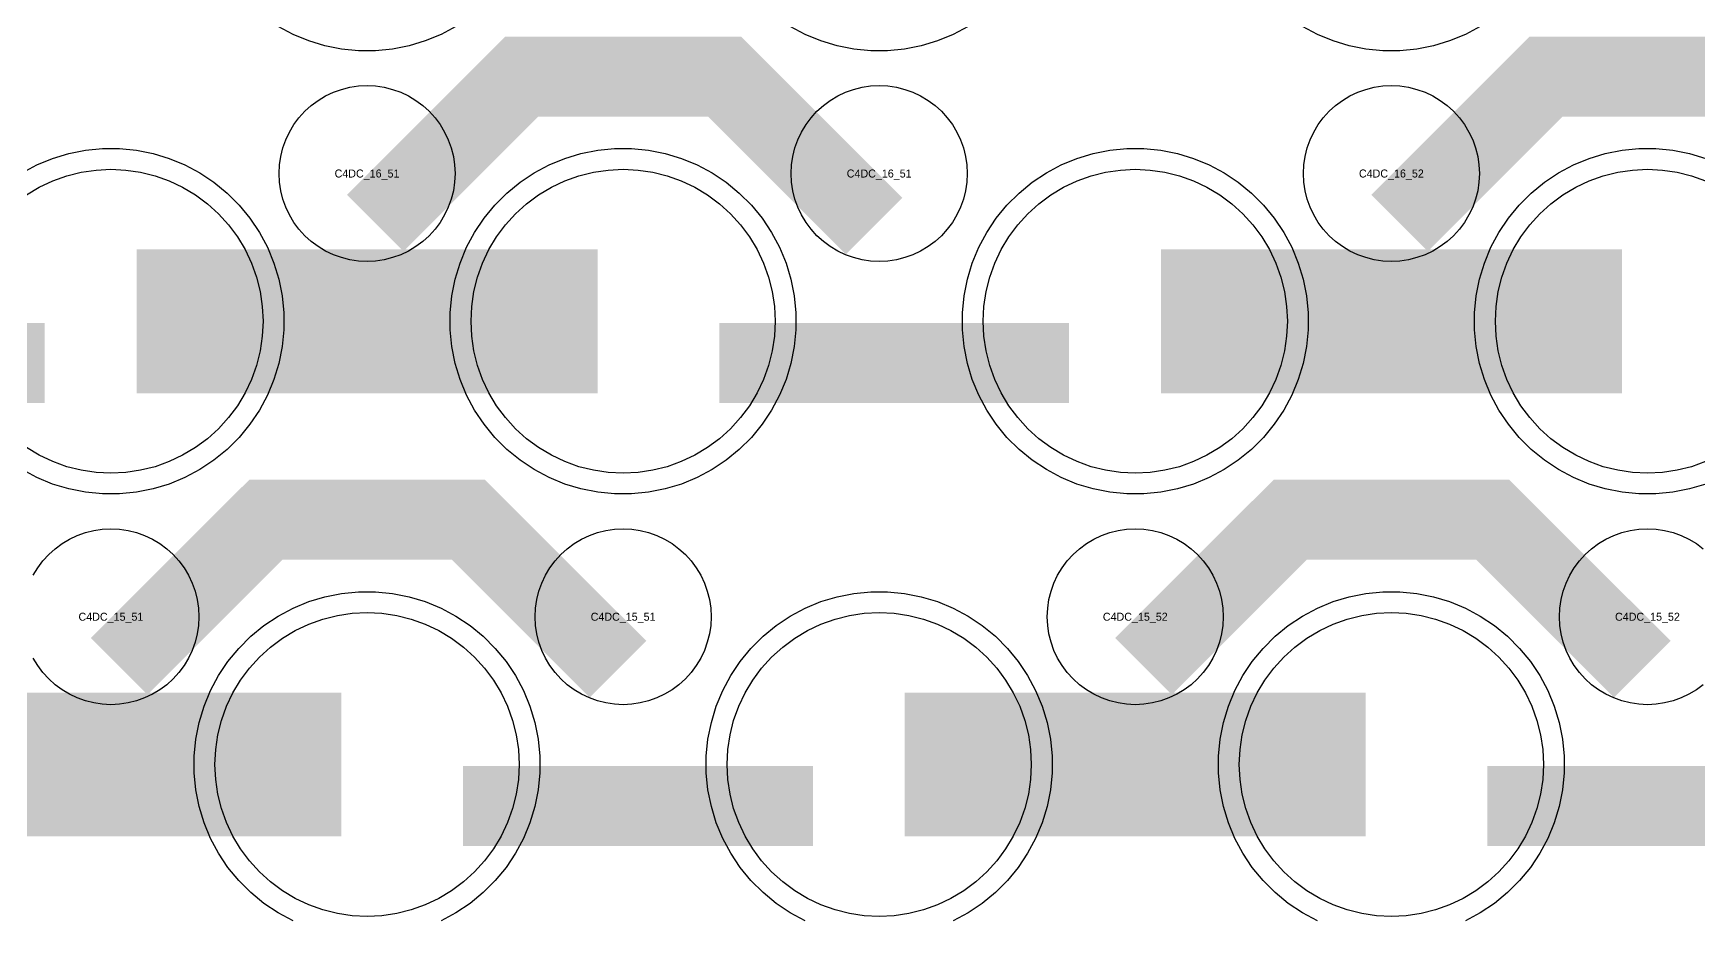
# Model space of a CAD drawing. Extents: x -11880 to 11880, y -14992 to 14992.
# Drawn here: x 4296 to 4816, y -12810 to -12533 of the extents above; entities that cross this region are included whole.
import ezdxf
from ezdxf.enums import TextEntityAlignment as Align

# ---------------------------------------------------------------- set-up
doc = ezdxf.new("R2010")
doc.units = 0
doc.header["$MEASUREMENT"] = 0
for name, color, linetype in [('GDS_775_DT_237', 138, 'CONTINUOUS'), ('RDL1_FS', 34, 'CONTINUOUS'), ('RDL_BS', 160, 'CONTINUOUS')]:
    doc.layers.add(name, color=color, linetype=linetype)

msp = doc.modelspace()

# ---------------------------------------------------------------- linework, layer by layer
at = {"layer": 'RDL1_FS'}
for points in [[(4293.605, -12583.038), (4297.605, -12580.64), (4301.819, -12578.648), (4306.209, -12577.076), (4310.732, -12575.944), (4315.343, -12575.26), (4320, -12575.031), (4324.657, -12575.26), (4329.268, -12575.944), (4333.791, -12577.076), (4338.181, -12578.648), (4342.395, -12580.64), (4346.395, -12583.038), (4350.14, -12585.816), (4353.594, -12588.946), (4356.724, -12592.4), (4359.502, -12596.145), (4361.9, -12600.145), (4363.892, -12604.359), (4365.464, -12608.749), (4366.596, -12613.272), (4367.28, -12617.883), (4367.509, -12622.54), (4367.28, -12627.197), (4366.596, -12631.808), (4365.464, -12636.331), (4363.892, -12640.721), (4361.9, -12644.935), (4359.502, -12648.935), (4356.724, -12652.68), (4353.594, -12656.134), (4350.14, -12659.264), (4346.395, -12662.042), (4342.395, -12664.44), (4338.181, -12666.432), (4333.791, -12668.004), (4329.268, -12669.136), (4324.657, -12669.82), (4320, -12670.049), (4315.343, -12669.82), (4310.732, -12669.136), (4306.209, -12668.004), (4301.819, -12666.432), (4297.605, -12664.44), (4293.605, -12662.042)], [(4818.181, -12666.432), (4813.791, -12668.004), (4809.268, -12669.136), (4804.657, -12669.82), (4800, -12670.049), (4795.343, -12669.82), (4790.732, -12669.136), (4786.209, -12668.004), (4781.819, -12666.432), (4777.605, -12664.44), (4773.605, -12662.042), (4769.86, -12659.264), (4766.406, -12656.134), (4763.276, -12652.68), (4760.498, -12648.935), (4758.1, -12644.935), (4756.108, -12640.721), (4754.536, -12636.331), (4753.404, -12631.808), (4752.72, -12627.197), (4752.491, -12622.54), (4752.72, -12617.883), (4753.404, -12613.272), (4754.536, -12608.749), (4756.108, -12604.359), (4758.1, -12600.145), (4760.498, -12596.145), (4763.276, -12592.4), (4766.406, -12588.946), (4769.86, -12585.816), (4773.605, -12583.038), (4777.605, -12580.64), (4781.819, -12578.648), (4786.209, -12577.076), (4790.732, -12575.944), (4795.343, -12575.26), (4800, -12575.031), (4804.657, -12575.26), (4809.268, -12575.944), (4813.791, -12577.076), (4818.181, -12578.648)]]:
    msp.add_lwpolyline(points, dxfattribs=at)
for points in [[(4480, -12670.049), (4475.343, -12669.82), (4470.732, -12669.136), (4466.209, -12668.004), (4461.819, -12666.432), (4457.605, -12664.44), (4453.605, -12662.042), (4449.86, -12659.264), (4446.406, -12656.134), (4443.276, -12652.68), (4440.498, -12648.935), (4438.1, -12644.935), (4436.108, -12640.721), (4434.536, -12636.331), (4433.404, -12631.808), (4432.72, -12627.197), (4432.491, -12622.54), (4432.72, -12617.883), (4433.404, -12613.272), (4434.536, -12608.749), (4436.108, -12604.359), (4438.1, -12600.145), (4440.498, -12596.145), (4443.276, -12592.4), (4446.406, -12588.946), (4449.86, -12585.816), (4453.605, -12583.038), (4457.605, -12580.64), (4461.819, -12578.648), (4466.209, -12577.076), (4470.732, -12575.944), (4475.343, -12575.26), (4480, -12575.031), (4484.657, -12575.26), (4489.268, -12575.944), (4493.791, -12577.076), (4498.181, -12578.648), (4502.395, -12580.64), (4506.395, -12583.038), (4510.14, -12585.816), (4513.594, -12588.946), (4516.724, -12592.4), (4519.502, -12596.145), (4521.9, -12600.145), (4523.892, -12604.359), (4525.464, -12608.749), (4526.596, -12613.272), (4527.28, -12617.883), (4527.509, -12622.54), (4527.28, -12627.197), (4526.596, -12631.808), (4525.464, -12636.331), (4523.892, -12640.721), (4521.9, -12644.935), (4519.502, -12648.935), (4516.724, -12652.68), (4513.594, -12656.134), (4510.14, -12659.264), (4506.395, -12662.042), (4502.395, -12664.44), (4498.181, -12666.432), (4493.791, -12668.004), (4489.268, -12669.136), (4484.657, -12669.82)], [(4640, -12670.049), (4635.343, -12669.82), (4630.732, -12669.136), (4626.209, -12668.004), (4621.819, -12666.432), (4617.605, -12664.44), (4613.605, -12662.042), (4609.86, -12659.264), (4606.406, -12656.134), (4603.276, -12652.68), (4600.498, -12648.935), (4598.1, -12644.935), (4596.108, -12640.721), (4594.536, -12636.331), (4593.404, -12631.808), (4592.72, -12627.197), (4592.491, -12622.54), (4592.72, -12617.883), (4593.404, -12613.272), (4594.536, -12608.749), (4596.108, -12604.359), (4598.1, -12600.145), (4600.498, -12596.145), (4603.276, -12592.4), (4606.406, -12588.946), (4609.86, -12585.816), (4613.605, -12583.038), (4617.605, -12580.64), (4621.819, -12578.648), (4626.209, -12577.076), (4630.732, -12575.944), (4635.343, -12575.26), (4640, -12575.031), (4644.657, -12575.26), (4649.268, -12575.944), (4653.791, -12577.076), (4658.181, -12578.648), (4662.395, -12580.64), (4666.395, -12583.038), (4670.14, -12585.816), (4673.594, -12588.946), (4676.724, -12592.4), (4679.502, -12596.145), (4681.9, -12600.145), (4683.892, -12604.359), (4685.464, -12608.749), (4686.596, -12613.272), (4687.28, -12617.883), (4687.509, -12622.54), (4687.28, -12627.197), (4686.596, -12631.808), (4685.464, -12636.331), (4683.892, -12640.721), (4681.9, -12644.935), (4679.502, -12648.935), (4676.724, -12652.68), (4673.594, -12656.134), (4670.14, -12659.264), (4666.395, -12662.042), (4662.395, -12664.44), (4658.181, -12666.432), (4653.791, -12668.004), (4649.268, -12669.136), (4644.657, -12669.82)], [(4400, -12808.614), (4395.343, -12808.385), (4390.732, -12807.701), (4386.209, -12806.569), (4381.819, -12804.997), (4377.605, -12803.005), (4373.605, -12800.607), (4369.86, -12797.829), (4366.406, -12794.699), (4363.276, -12791.245), (4360.498, -12787.5), (4358.1, -12783.5), (4356.108, -12779.286), (4354.536, -12774.896), (4353.404, -12770.373), (4352.72, -12765.762), (4352.491, -12761.105), (4352.72, -12756.448), (4353.404, -12751.837), (4354.536, -12747.314), (4356.108, -12742.924), (4358.1, -12738.71), (4360.498, -12734.71), (4363.276, -12730.965), (4366.406, -12727.511), (4369.86, -12724.381), (4373.605, -12721.603), (4377.605, -12719.205), (4381.819, -12717.213), (4386.209, -12715.641), (4390.732, -12714.509), (4395.343, -12713.825), (4400, -12713.596), (4404.657, -12713.825), (4409.268, -12714.509), (4413.791, -12715.641), (4418.181, -12717.213), (4422.395, -12719.205), (4426.395, -12721.603), (4430.14, -12724.381), (4433.594, -12727.511), (4436.724, -12730.965), (4439.502, -12734.71), (4441.9, -12738.71), (4443.892, -12742.924), (4445.464, -12747.314), (4446.596, -12751.837), (4447.28, -12756.448), (4447.509, -12761.105), (4447.28, -12765.762), (4446.596, -12770.373), (4445.464, -12774.896), (4443.892, -12779.286), (4441.9, -12783.5), (4439.502, -12787.5), (4436.724, -12791.245), (4433.594, -12794.699), (4430.14, -12797.829), (4426.395, -12800.607), (4422.395, -12803.005), (4418.181, -12804.997), (4413.791, -12806.569), (4409.268, -12807.701), (4404.657, -12808.385)], [(4560, -12808.614), (4555.343, -12808.385), (4550.732, -12807.701), (4546.209, -12806.569), (4541.819, -12804.997), (4537.605, -12803.005), (4533.605, -12800.607), (4529.86, -12797.829), (4526.406, -12794.699), (4523.276, -12791.245), (4520.498, -12787.5), (4518.1, -12783.5), (4516.108, -12779.286), (4514.536, -12774.896), (4513.404, -12770.373), (4512.72, -12765.762), (4512.491, -12761.105), (4512.72, -12756.448), (4513.404, -12751.837), (4514.536, -12747.314), (4516.108, -12742.924), (4518.1, -12738.71), (4520.498, -12734.71), (4523.276, -12730.965), (4526.406, -12727.511), (4529.86, -12724.381), (4533.605, -12721.603), (4537.605, -12719.205), (4541.819, -12717.213), (4546.209, -12715.641), (4550.732, -12714.509), (4555.343, -12713.825), (4560, -12713.596), (4564.657, -12713.825), (4569.268, -12714.509), (4573.791, -12715.641), (4578.181, -12717.213), (4582.395, -12719.205), (4586.395, -12721.603), (4590.14, -12724.381), (4593.594, -12727.511), (4596.724, -12730.965), (4599.502, -12734.71), (4601.9, -12738.71), (4603.892, -12742.924), (4605.464, -12747.314), (4606.596, -12751.837), (4607.28, -12756.448), (4607.509, -12761.105), (4607.28, -12765.762), (4606.596, -12770.373), (4605.464, -12774.896), (4603.892, -12779.286), (4601.9, -12783.5), (4599.502, -12787.5), (4596.724, -12791.245), (4593.594, -12794.699), (4590.14, -12797.829), (4586.395, -12800.607), (4582.395, -12803.005), (4578.181, -12804.997), (4573.791, -12806.569), (4569.268, -12807.701), (4564.657, -12808.385)], [(4720, -12808.614), (4715.343, -12808.385), (4710.732, -12807.701), (4706.209, -12806.569), (4701.819, -12804.997), (4697.605, -12803.005), (4693.605, -12800.607), (4689.86, -12797.829), (4686.406, -12794.699), (4683.276, -12791.245), (4680.498, -12787.5), (4678.1, -12783.5), (4676.108, -12779.286), (4674.536, -12774.896), (4673.404, -12770.373), (4672.72, -12765.762), (4672.491, -12761.105), (4672.72, -12756.448), (4673.404, -12751.837), (4674.536, -12747.314), (4676.108, -12742.924), (4678.1, -12738.71), (4680.498, -12734.71), (4683.276, -12730.965), (4686.406, -12727.511), (4689.86, -12724.381), (4693.605, -12721.603), (4697.605, -12719.205), (4701.819, -12717.213), (4706.209, -12715.641), (4710.732, -12714.509), (4715.343, -12713.825), (4720, -12713.596), (4724.657, -12713.825), (4729.268, -12714.509), (4733.791, -12715.641), (4738.181, -12717.213), (4742.395, -12719.205), (4746.395, -12721.603), (4750.14, -12724.381), (4753.594, -12727.511), (4756.724, -12730.965), (4759.502, -12734.71), (4761.9, -12738.71), (4763.892, -12742.924), (4765.464, -12747.314), (4766.596, -12751.837), (4767.28, -12756.448), (4767.509, -12761.105), (4767.28, -12765.762), (4766.596, -12770.373), (4765.464, -12774.896), (4763.892, -12779.286), (4761.9, -12783.5), (4759.502, -12787.5), (4756.724, -12791.245), (4753.594, -12794.699), (4750.14, -12797.829), (4746.395, -12800.607), (4742.395, -12803.005), (4738.181, -12804.997), (4733.791, -12806.569), (4729.268, -12807.701), (4724.657, -12808.385)]]:
    msp.add_lwpolyline(points, close=True, dxfattribs=at)
for points in [[(4328.002, -12622.54, 45, 45, 0), (4400.002, -12622.54, 45, 45, 0)], [(4400.002, -12622.54, 45, 45, 0), (4472.002, -12622.54, 45, 45, 0)], [(4648.002, -12622.54, 45, 45, 0), (4720.002, -12622.54, 45, 45, 0)], [(4720.002, -12622.54, 45, 45, 0), (4792.002, -12622.54, 45, 45, 0)], [(4248.002, -12761.105, 45, 45, 0), (4320.002, -12761.105, 45, 45, 0)], [(4320.002, -12761.105, 45, 45, 0), (4392.002, -12761.105, 45, 45, 0)], [(4568.002, -12761.105, 45, 45, 0), (4640.002, -12761.105, 45, 45, 0)], [(4640.002, -12761.105, 45, 45, 0), (4712.002, -12761.105, 45, 45, 0)]]:
    msp.add_lwpolyline(points, format="xyseb", dxfattribs=at)
at = {"layer": 'RDL_BS', "color": 241, "true_color": 0xf7abae}
for points in [[(4427.777, -12530.358), (4423.115, -12532.85), (4418.205, -12534.881), (4413.165, -12536.412), (4407.938, -12537.458), (4402.644, -12537.975), (4397.356, -12537.975), (4392.062, -12537.458), (4386.835, -12536.412), (4381.795, -12534.881), (4376.885, -12532.85), (4372.223, -12530.358)], [(4587.777, -12530.358), (4583.115, -12532.85), (4578.205, -12534.881), (4573.165, -12536.412), (4567.938, -12537.458), (4562.644, -12537.975), (4557.356, -12537.975), (4552.062, -12537.458), (4546.835, -12536.412), (4541.795, -12534.881), (4536.885, -12532.85), (4532.223, -12530.358)], [(4747.777, -12530.358), (4743.115, -12532.85), (4738.205, -12534.881), (4733.165, -12536.412), (4727.938, -12537.458), (4722.644, -12537.975), (4717.356, -12537.975), (4712.062, -12537.458), (4706.835, -12536.412), (4701.795, -12534.881), (4696.885, -12532.85), (4692.223, -12530.358)]]:
    msp.add_lwpolyline(points, dxfattribs=at)
at = {"layer": 'RDL_BS'}
for points in [[(4402.562, -12591.854, 25, 25, 0), (4448.377, -12546.039, 25, 25, 0), (4481.93, -12546.039, 25, 25, 0)], [(4558.401, -12592.753, 25, 25, 0), (4511.687, -12546.039, 25, 25, 0), (4481.929, -12546.039, 25, 25, 0)], [(4722.562, -12591.854, 25, 25, 0), (4768.377, -12546.039, 25, 25, 0), (4801.93, -12546.039, 25, 25, 0)], [(4878.401, -12592.753, 25, 25, 0), (4831.687, -12546.039, 25, 25, 0), (4801.929, -12546.039, 25, 25, 0)], [(4190.016, -12635.553, 25, 25, 0), (4299.281, -12635.553, 25, 25, 0)], [(4510.016, -12635.553, 25, 25, 0), (4619.281, -12635.553, 25, 25, 0)], [(4322.562, -12730.419, 25, 25, 0), (4368.377, -12684.604, 25, 25, 0), (4401.93, -12684.604, 25, 25, 0)], [(4478.401, -12731.318, 25, 25, 0), (4431.687, -12684.604, 25, 25, 0), (4401.929, -12684.604, 25, 25, 0)], [(4642.562, -12730.419, 25, 25, 0), (4688.377, -12684.604, 25, 25, 0), (4721.93, -12684.604, 25, 25, 0)], [(4798.401, -12731.318, 25, 25, 0), (4751.687, -12684.604, 25, 25, 0), (4721.929, -12684.604, 25, 25, 0)], [(4430.016, -12774.118, 25, 25, 0), (4539.281, -12774.118, 25, 25, 0)], [(4750.016, -12774.118, 25, 25, 0), (4859.281, -12774.118, 25, 25, 0)]]:
    msp.add_lwpolyline(points, format="xyseb", dxfattribs=at)
for points in [[(4400, -12603.846), (4397.307, -12603.714), (4394.635, -12603.318), (4392.016, -12602.661), (4389.481, -12601.754), (4387.044, -12600.602), (4384.72, -12599.209), (4382.557, -12597.606), (4380.558, -12595.794), (4378.746, -12593.795), (4377.143, -12591.632), (4375.75, -12589.308), (4374.598, -12586.871), (4373.691, -12584.336), (4373.034, -12581.717), (4372.638, -12579.045), (4372.506, -12576.352), (4372.638, -12573.659), (4373.034, -12570.987), (4373.691, -12568.368), (4374.598, -12565.833), (4375.75, -12563.396), (4377.143, -12561.072), (4378.746, -12558.909), (4380.558, -12556.91), (4382.557, -12555.098), (4384.72, -12553.495), (4387.044, -12552.102), (4389.481, -12550.95), (4392.016, -12550.043), (4394.635, -12549.386), (4397.307, -12548.99), (4400, -12548.858), (4402.693, -12548.99), (4405.365, -12549.386), (4407.984, -12550.043), (4410.519, -12550.95), (4412.956, -12552.102), (4415.28, -12553.495), (4417.443, -12555.098), (4419.442, -12556.91), (4421.254, -12558.909), (4422.857, -12561.072), (4424.25, -12563.396), (4425.402, -12565.833), (4426.309, -12568.368), (4426.966, -12570.987), (4427.362, -12573.659), (4427.494, -12576.352), (4427.362, -12579.045), (4426.966, -12581.717), (4426.309, -12584.336), (4425.402, -12586.871), (4424.25, -12589.308), (4422.857, -12591.632), (4421.254, -12593.795), (4419.442, -12595.794), (4417.443, -12597.606), (4415.28, -12599.209), (4412.956, -12600.602), (4410.519, -12601.754), (4407.984, -12602.661), (4405.365, -12603.318), (4402.693, -12603.714)], [(4560, -12603.846), (4557.307, -12603.714), (4554.635, -12603.318), (4552.016, -12602.661), (4549.481, -12601.754), (4547.044, -12600.602), (4544.72, -12599.209), (4542.557, -12597.606), (4540.558, -12595.794), (4538.746, -12593.795), (4537.143, -12591.632), (4535.75, -12589.308), (4534.598, -12586.871), (4533.691, -12584.336), (4533.034, -12581.717), (4532.638, -12579.045), (4532.506, -12576.352), (4532.638, -12573.659), (4533.034, -12570.987), (4533.691, -12568.368), (4534.598, -12565.833), (4535.75, -12563.396), (4537.143, -12561.072), (4538.746, -12558.909), (4540.558, -12556.91), (4542.557, -12555.098), (4544.72, -12553.495), (4547.044, -12552.102), (4549.481, -12550.95), (4552.016, -12550.043), (4554.635, -12549.386), (4557.307, -12548.99), (4560, -12548.858), (4562.693, -12548.99), (4565.365, -12549.386), (4567.984, -12550.043), (4570.519, -12550.95), (4572.956, -12552.102), (4575.28, -12553.495), (4577.443, -12555.098), (4579.442, -12556.91), (4581.254, -12558.909), (4582.857, -12561.072), (4584.25, -12563.396), (4585.402, -12565.833), (4586.309, -12568.368), (4586.966, -12570.987), (4587.362, -12573.659), (4587.494, -12576.352), (4587.362, -12579.045), (4586.966, -12581.717), (4586.309, -12584.336), (4585.402, -12586.871), (4584.25, -12589.308), (4582.857, -12591.632), (4581.254, -12593.795), (4579.442, -12595.794), (4577.443, -12597.606), (4575.28, -12599.209), (4572.956, -12600.602), (4570.519, -12601.754), (4567.984, -12602.661), (4565.365, -12603.318), (4562.693, -12603.714)], [(4720, -12603.846), (4717.307, -12603.714), (4714.635, -12603.318), (4712.016, -12602.661), (4709.481, -12601.754), (4707.044, -12600.602), (4704.72, -12599.209), (4702.557, -12597.606), (4700.558, -12595.794), (4698.746, -12593.795), (4697.143, -12591.632), (4695.75, -12589.308), (4694.598, -12586.871), (4693.691, -12584.336), (4693.034, -12581.717), (4692.638, -12579.045), (4692.506, -12576.352), (4692.638, -12573.659), (4693.034, -12570.987), (4693.691, -12568.368), (4694.598, -12565.833), (4695.75, -12563.396), (4697.143, -12561.072), (4698.746, -12558.909), (4700.558, -12556.91), (4702.557, -12555.098), (4704.72, -12553.495), (4707.044, -12552.102), (4709.481, -12550.95), (4712.016, -12550.043), (4714.635, -12549.386), (4717.307, -12548.99), (4720, -12548.858), (4722.693, -12548.99), (4725.365, -12549.386), (4727.984, -12550.043), (4730.519, -12550.95), (4732.956, -12552.102), (4735.28, -12553.495), (4737.443, -12555.098), (4739.442, -12556.91), (4741.254, -12558.909), (4742.857, -12561.072), (4744.25, -12563.396), (4745.402, -12565.833), (4746.309, -12568.368), (4746.966, -12570.987), (4747.362, -12573.659), (4747.494, -12576.352), (4747.362, -12579.045), (4746.966, -12581.717), (4746.309, -12584.336), (4745.402, -12586.871), (4744.25, -12589.308), (4742.857, -12591.632), (4741.254, -12593.795), (4739.442, -12595.794), (4737.443, -12597.606), (4735.28, -12599.209), (4732.956, -12600.602), (4730.519, -12601.754), (4727.984, -12602.661), (4725.365, -12603.318), (4722.693, -12603.714)], [(4477.356, -12676.54), (4472.062, -12676.023), (4466.835, -12674.977), (4461.795, -12673.446), (4456.885, -12671.415), (4452.223, -12668.923), (4447.809, -12665.976), (4443.708, -12662.614), (4439.926, -12658.832), (4436.564, -12654.731), (4433.617, -12650.317), (4431.125, -12645.655), (4429.094, -12640.745), (4427.563, -12635.705), (4426.517, -12630.478), (4426, -12625.184), (4426, -12619.896), (4426.517, -12614.602), (4427.563, -12609.375), (4429.094, -12604.335), (4431.125, -12599.425), (4433.617, -12594.763), (4436.564, -12590.349), (4439.926, -12586.248), (4443.708, -12582.466), (4447.809, -12579.104), (4452.223, -12576.157), (4456.885, -12573.665), (4461.795, -12571.634), (4466.835, -12570.103), (4472.062, -12569.057), (4477.356, -12568.54), (4482.644, -12568.54), (4487.938, -12569.057), (4493.165, -12570.103), (4498.205, -12571.634), (4503.115, -12573.665), (4507.777, -12576.157), (4512.191, -12579.104), (4516.292, -12582.466), (4520.074, -12586.248), (4523.436, -12590.349), (4526.383, -12594.763), (4528.875, -12599.425), (4530.906, -12604.335), (4532.437, -12609.375), (4533.483, -12614.602), (4534, -12619.896), (4534, -12625.184), (4533.483, -12630.478), (4532.437, -12635.705), (4530.906, -12640.745), (4528.875, -12645.655), (4526.383, -12650.317), (4523.436, -12654.731), (4520.074, -12658.832), (4516.292, -12662.614), (4512.191, -12665.976), (4507.777, -12668.923), (4503.115, -12671.415), (4498.205, -12673.446), (4493.165, -12674.977), (4487.938, -12676.023), (4482.644, -12676.54)], [(4637.356, -12676.54), (4632.062, -12676.023), (4626.835, -12674.977), (4621.795, -12673.446), (4616.885, -12671.415), (4612.223, -12668.923), (4607.809, -12665.976), (4603.708, -12662.614), (4599.926, -12658.832), (4596.564, -12654.731), (4593.617, -12650.317), (4591.125, -12645.655), (4589.094, -12640.745), (4587.563, -12635.705), (4586.517, -12630.478), (4586, -12625.184), (4586, -12619.896), (4586.517, -12614.602), (4587.563, -12609.375), (4589.094, -12604.335), (4591.125, -12599.425), (4593.617, -12594.763), (4596.564, -12590.349), (4599.926, -12586.248), (4603.708, -12582.466), (4607.809, -12579.104), (4612.223, -12576.157), (4616.885, -12573.665), (4621.795, -12571.634), (4626.835, -12570.103), (4632.062, -12569.057), (4637.356, -12568.54), (4642.644, -12568.54), (4647.938, -12569.057), (4653.165, -12570.103), (4658.205, -12571.634), (4663.115, -12573.665), (4667.777, -12576.157), (4672.191, -12579.104), (4676.292, -12582.466), (4680.074, -12586.248), (4683.436, -12590.349), (4686.383, -12594.763), (4688.875, -12599.425), (4690.906, -12604.335), (4692.437, -12609.375), (4693.483, -12614.602), (4694, -12619.896), (4694, -12625.184), (4693.483, -12630.478), (4692.437, -12635.705), (4690.906, -12640.745), (4688.875, -12645.655), (4686.383, -12650.317), (4683.436, -12654.731), (4680.074, -12658.832), (4676.292, -12662.614), (4672.191, -12665.976), (4667.777, -12668.923), (4663.115, -12671.415), (4658.205, -12673.446), (4653.165, -12674.977), (4647.938, -12676.023), (4642.644, -12676.54)], [(4480, -12742.411), (4477.307, -12742.279), (4474.635, -12741.883), (4472.016, -12741.226), (4469.481, -12740.319), (4467.044, -12739.167), (4464.72, -12737.774), (4462.557, -12736.171), (4460.558, -12734.359), (4458.746, -12732.36), (4457.143, -12730.197), (4455.75, -12727.873), (4454.598, -12725.436), (4453.691, -12722.901), (4453.034, -12720.282), (4452.638, -12717.61), (4452.506, -12714.917), (4452.638, -12712.224), (4453.034, -12709.552), (4453.691, -12706.933), (4454.598, -12704.398), (4455.75, -12701.961), (4457.143, -12699.637), (4458.746, -12697.474), (4460.558, -12695.475), (4462.557, -12693.663), (4464.72, -12692.06), (4467.044, -12690.667), (4469.481, -12689.515), (4472.016, -12688.608), (4474.635, -12687.951), (4477.307, -12687.555), (4480, -12687.423), (4482.693, -12687.555), (4485.365, -12687.951), (4487.984, -12688.608), (4490.519, -12689.515), (4492.956, -12690.667), (4495.28, -12692.06), (4497.443, -12693.663), (4499.442, -12695.475), (4501.254, -12697.474), (4502.857, -12699.637), (4504.25, -12701.961), (4505.402, -12704.398), (4506.309, -12706.933), (4506.966, -12709.552), (4507.362, -12712.224), (4507.494, -12714.917), (4507.362, -12717.61), (4506.966, -12720.282), (4506.309, -12722.901), (4505.402, -12725.436), (4504.25, -12727.873), (4502.857, -12730.197), (4501.254, -12732.36), (4499.442, -12734.359), (4497.443, -12736.171), (4495.28, -12737.774), (4492.956, -12739.167), (4490.519, -12740.319), (4487.984, -12741.226), (4485.365, -12741.883), (4482.693, -12742.279)], [(4640, -12742.411), (4637.307, -12742.279), (4634.635, -12741.883), (4632.016, -12741.226), (4629.481, -12740.319), (4627.044, -12739.167), (4624.72, -12737.774), (4622.557, -12736.171), (4620.558, -12734.359), (4618.746, -12732.36), (4617.143, -12730.197), (4615.75, -12727.873), (4614.598, -12725.436), (4613.691, -12722.901), (4613.034, -12720.282), (4612.638, -12717.61), (4612.506, -12714.917), (4612.638, -12712.224), (4613.034, -12709.552), (4613.691, -12706.933), (4614.598, -12704.398), (4615.75, -12701.961), (4617.143, -12699.637), (4618.746, -12697.474), (4620.558, -12695.475), (4622.557, -12693.663), (4624.72, -12692.06), (4627.044, -12690.667), (4629.481, -12689.515), (4632.016, -12688.608), (4634.635, -12687.951), (4637.307, -12687.555), (4640, -12687.423), (4642.693, -12687.555), (4645.365, -12687.951), (4647.984, -12688.608), (4650.519, -12689.515), (4652.956, -12690.667), (4655.28, -12692.06), (4657.443, -12693.663), (4659.442, -12695.475), (4661.254, -12697.474), (4662.857, -12699.637), (4664.25, -12701.961), (4665.402, -12704.398), (4666.309, -12706.933), (4666.966, -12709.552), (4667.362, -12712.224), (4667.494, -12714.917), (4667.362, -12717.61), (4666.966, -12720.282), (4666.309, -12722.901), (4665.402, -12725.436), (4664.25, -12727.873), (4662.857, -12730.197), (4661.254, -12732.36), (4659.442, -12734.359), (4657.443, -12736.171), (4655.28, -12737.774), (4652.956, -12739.167), (4650.519, -12740.319), (4647.984, -12741.226), (4645.365, -12741.883), (4642.693, -12742.279)]]:
    msp.add_lwpolyline(points, close=True, dxfattribs=at)
for points in [[(4292.223, -12576.157), (4296.885, -12573.665), (4301.795, -12571.634), (4306.835, -12570.103), (4312.062, -12569.057), (4317.356, -12568.54), (4322.644, -12568.54), (4327.938, -12569.057), (4333.165, -12570.103), (4338.205, -12571.634), (4343.115, -12573.665), (4347.777, -12576.157), (4352.191, -12579.104), (4356.292, -12582.466), (4360.074, -12586.248), (4363.436, -12590.349), (4366.383, -12594.763), (4368.875, -12599.425), (4370.906, -12604.335), (4372.437, -12609.375), (4373.483, -12614.602), (4374, -12619.896), (4374, -12625.184), (4373.483, -12630.478), (4372.437, -12635.705), (4370.906, -12640.745), (4368.875, -12645.655), (4366.383, -12650.317), (4363.436, -12654.731), (4360.074, -12658.832), (4356.292, -12662.614), (4352.191, -12665.976), (4347.777, -12668.923), (4343.115, -12671.415), (4338.205, -12673.446), (4333.165, -12674.977), (4327.938, -12676.023), (4322.644, -12676.54), (4317.356, -12676.54), (4312.062, -12676.023), (4306.835, -12674.977), (4301.795, -12673.446), (4296.885, -12671.415), (4292.223, -12668.923)], [(4818.205, -12673.446), (4813.165, -12674.977), (4807.938, -12676.023), (4802.644, -12676.54), (4797.356, -12676.54), (4792.062, -12676.023), (4786.835, -12674.977), (4781.795, -12673.446), (4776.885, -12671.415), (4772.223, -12668.923), (4767.809, -12665.976), (4763.708, -12662.614), (4759.926, -12658.832), (4756.564, -12654.731), (4753.617, -12650.317), (4751.125, -12645.655), (4749.094, -12640.745), (4747.563, -12635.705), (4746.517, -12630.478), (4746, -12625.184), (4746, -12619.896), (4746.517, -12614.602), (4747.563, -12609.375), (4749.094, -12604.335), (4751.125, -12599.425), (4753.617, -12594.763), (4756.564, -12590.349), (4759.926, -12586.248), (4763.708, -12582.466), (4767.809, -12579.104), (4772.223, -12576.157), (4776.885, -12573.665), (4781.795, -12571.634), (4786.835, -12570.103), (4792.062, -12569.057), (4797.356, -12568.54), (4802.644, -12568.54), (4807.938, -12569.057), (4813.165, -12570.103), (4818.205, -12571.634)], [(4295.75, -12701.961), (4297.143, -12699.637), (4298.746, -12697.474), (4300.558, -12695.475), (4302.557, -12693.663), (4304.72, -12692.06), (4307.044, -12690.667), (4309.481, -12689.515), (4312.016, -12688.608), (4314.635, -12687.951), (4317.307, -12687.555), (4320, -12687.423), (4322.693, -12687.555), (4325.365, -12687.951), (4327.984, -12688.608), (4330.519, -12689.515), (4332.956, -12690.667), (4335.28, -12692.06), (4337.443, -12693.663), (4339.442, -12695.475), (4341.254, -12697.474), (4342.857, -12699.637), (4344.25, -12701.961), (4345.402, -12704.398), (4346.309, -12706.933), (4346.966, -12709.552), (4347.362, -12712.224), (4347.494, -12714.917), (4347.362, -12717.61), (4346.966, -12720.282), (4346.309, -12722.901), (4345.402, -12725.436), (4344.25, -12727.873), (4342.857, -12730.197), (4341.254, -12732.36), (4339.442, -12734.359), (4337.443, -12736.171), (4335.28, -12737.774), (4332.956, -12739.167), (4330.519, -12740.319), (4327.984, -12741.226), (4325.365, -12741.883), (4322.693, -12742.279), (4320, -12742.411), (4317.307, -12742.279), (4314.635, -12741.883), (4312.016, -12741.226), (4309.481, -12740.319), (4307.044, -12739.167), (4304.72, -12737.774), (4302.557, -12736.171), (4300.558, -12734.359), (4298.746, -12732.36), (4297.143, -12730.197), (4295.75, -12727.873)], [(4817.443, -12736.171), (4815.28, -12737.774), (4812.956, -12739.167), (4810.519, -12740.319), (4807.984, -12741.226), (4805.365, -12741.883), (4802.693, -12742.279), (4800, -12742.411), (4797.307, -12742.279), (4794.635, -12741.883), (4792.016, -12741.226), (4789.481, -12740.319), (4787.044, -12739.167), (4784.72, -12737.774), (4782.557, -12736.171), (4780.558, -12734.359), (4778.746, -12732.36), (4777.143, -12730.197), (4775.75, -12727.873), (4774.598, -12725.436), (4773.691, -12722.901), (4773.034, -12720.282), (4772.638, -12717.61), (4772.506, -12714.917), (4772.638, -12712.224), (4773.034, -12709.552), (4773.691, -12706.933), (4774.598, -12704.398), (4775.75, -12701.961), (4777.143, -12699.637), (4778.746, -12697.474), (4780.558, -12695.475), (4782.557, -12693.663), (4784.72, -12692.06), (4787.044, -12690.667), (4789.481, -12689.515), (4792.016, -12688.608), (4794.635, -12687.951), (4797.307, -12687.555), (4800, -12687.423), (4802.693, -12687.555), (4805.365, -12687.951), (4807.984, -12688.608), (4810.519, -12689.515), (4812.956, -12690.667), (4815.28, -12692.06), (4817.443, -12693.663)], [(4376.885, -12809.98), (4372.223, -12807.488), (4367.809, -12804.541), (4363.708, -12801.179), (4359.926, -12797.397), (4356.564, -12793.296), (4353.617, -12788.882), (4351.125, -12784.22), (4349.094, -12779.31), (4347.563, -12774.27), (4346.517, -12769.043), (4346, -12763.749), (4346, -12758.461), (4346.517, -12753.167), (4347.563, -12747.94), (4349.094, -12742.9), (4351.125, -12737.99), (4353.617, -12733.328), (4356.564, -12728.914), (4359.926, -12724.813), (4363.708, -12721.031), (4367.809, -12717.669), (4372.223, -12714.722), (4376.885, -12712.23), (4381.795, -12710.199), (4386.835, -12708.668), (4392.062, -12707.622), (4397.356, -12707.105), (4402.644, -12707.105), (4407.938, -12707.622), (4413.165, -12708.668), (4418.205, -12710.199), (4423.115, -12712.23), (4427.777, -12714.722), (4432.191, -12717.669), (4436.292, -12721.031), (4440.074, -12724.813), (4443.436, -12728.914), (4446.383, -12733.328), (4448.875, -12737.99), (4450.906, -12742.9), (4452.437, -12747.94), (4453.483, -12753.167), (4454, -12758.461), (4454, -12763.749), (4453.483, -12769.043), (4452.437, -12774.27), (4450.906, -12779.31), (4448.875, -12784.22), (4446.383, -12788.882), (4443.436, -12793.296), (4440.074, -12797.397), (4436.292, -12801.179), (4432.191, -12804.541), (4427.777, -12807.488), (4423.115, -12809.98)], [(4536.885, -12809.98), (4532.223, -12807.488), (4527.809, -12804.541), (4523.708, -12801.179), (4519.926, -12797.397), (4516.564, -12793.296), (4513.617, -12788.882), (4511.125, -12784.22), (4509.094, -12779.31), (4507.563, -12774.27), (4506.517, -12769.043), (4506, -12763.749), (4506, -12758.461), (4506.517, -12753.167), (4507.563, -12747.94), (4509.094, -12742.9), (4511.125, -12737.99), (4513.617, -12733.328), (4516.564, -12728.914), (4519.926, -12724.813), (4523.708, -12721.031), (4527.809, -12717.669), (4532.223, -12714.722), (4536.885, -12712.23), (4541.795, -12710.199), (4546.835, -12708.668), (4552.062, -12707.622), (4557.356, -12707.105), (4562.644, -12707.105), (4567.938, -12707.622), (4573.165, -12708.668), (4578.205, -12710.199), (4583.115, -12712.23), (4587.777, -12714.722), (4592.191, -12717.669), (4596.292, -12721.031), (4600.074, -12724.813), (4603.436, -12728.914), (4606.383, -12733.328), (4608.875, -12737.99), (4610.906, -12742.9), (4612.437, -12747.94), (4613.483, -12753.167), (4614, -12758.461), (4614, -12763.749), (4613.483, -12769.043), (4612.437, -12774.27), (4610.906, -12779.31), (4608.875, -12784.22), (4606.383, -12788.882), (4603.436, -12793.296), (4600.074, -12797.397), (4596.292, -12801.179), (4592.191, -12804.541), (4587.777, -12807.488), (4583.115, -12809.98)], [(4696.885, -12809.98), (4692.223, -12807.488), (4687.809, -12804.541), (4683.708, -12801.179), (4679.926, -12797.397), (4676.564, -12793.296), (4673.617, -12788.882), (4671.125, -12784.22), (4669.094, -12779.31), (4667.563, -12774.27), (4666.517, -12769.043), (4666, -12763.749), (4666, -12758.461), (4666.517, -12753.167), (4667.563, -12747.94), (4669.094, -12742.9), (4671.125, -12737.99), (4673.617, -12733.328), (4676.564, -12728.914), (4679.926, -12724.813), (4683.708, -12721.031), (4687.809, -12717.669), (4692.223, -12714.722), (4696.885, -12712.23), (4701.795, -12710.199), (4706.835, -12708.668), (4712.062, -12707.622), (4717.356, -12707.105), (4722.644, -12707.105), (4727.938, -12707.622), (4733.165, -12708.668), (4738.205, -12710.199), (4743.115, -12712.23), (4747.777, -12714.722), (4752.191, -12717.669), (4756.292, -12721.031), (4760.074, -12724.813), (4763.436, -12728.914), (4766.383, -12733.328), (4768.875, -12737.99), (4770.906, -12742.9), (4772.437, -12747.94), (4773.483, -12753.167), (4774, -12758.461), (4774, -12763.749), (4773.483, -12769.043), (4772.437, -12774.27), (4770.906, -12779.31), (4768.875, -12784.22), (4766.383, -12788.882), (4763.436, -12793.296), (4760.074, -12797.397), (4756.292, -12801.179), (4752.191, -12804.541), (4747.777, -12807.488), (4743.115, -12809.98)]]:
    msp.add_lwpolyline(points, dxfattribs=at)

# ---------------------------------------------------------------- texts
at = {"layer": 'GDS_775_DT_237'}
for s, p in [('C4DC_16_51', (4400, -12576.352)), ('C4DC_16_51', (4400, -12576.352)), ('C4DC_16_51', (4560, -12576.352)), ('C4DC_16_51', (4560, -12576.352)), ('C4DC_16_52', (4720, -12576.352)), ('C4DC_16_52', (4720, -12576.352)), ('C4DC_15_51', (4320, -12714.917)), ('C4DC_15_51', (4320, -12714.917)), ('C4DC_15_51', (4480, -12714.917)), ('C4DC_15_51', (4480, -12714.917)), ('C4DC_15_52', (4640, -12714.917)), ('C4DC_15_52', (4640, -12714.917)), ('C4DC_15_52', (4800, -12714.917)), ('C4DC_15_52', (4800, -12714.917))]:
    msp.add_text(s, height=2.5, dxfattribs=at).set_placement(p, align=Align.MIDDLE_CENTER)

doc.saveas('drawing.dxf')
